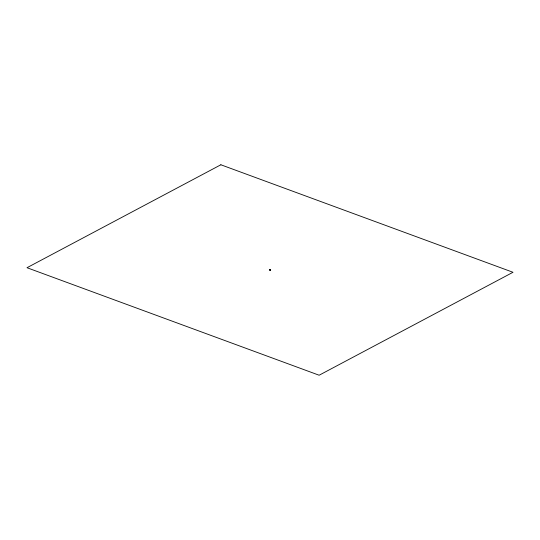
<?xml version="1.0" encoding="UTF-8"?>
<svg xmlns="http://www.w3.org/2000/svg" width="540" height="540" viewBox="0 0 540 540"><rect width="100%" height="100%" fill="white"/><g stroke="black" fill="none" stroke-linecap="round" stroke-linejoin="round"><path stroke-width="0.81" d="M269.541 269.804L270.189 269.939M270.094 270.034L269.71 269.892L270.243 269.899M270.338 270.162L269.71 269.879L270.425 270.122M270.02 269.811L270.29 270.108M220.867 164.774L27 267.719L319.133 375.226L513 272.281L220.867 164.774"/></g></svg>
